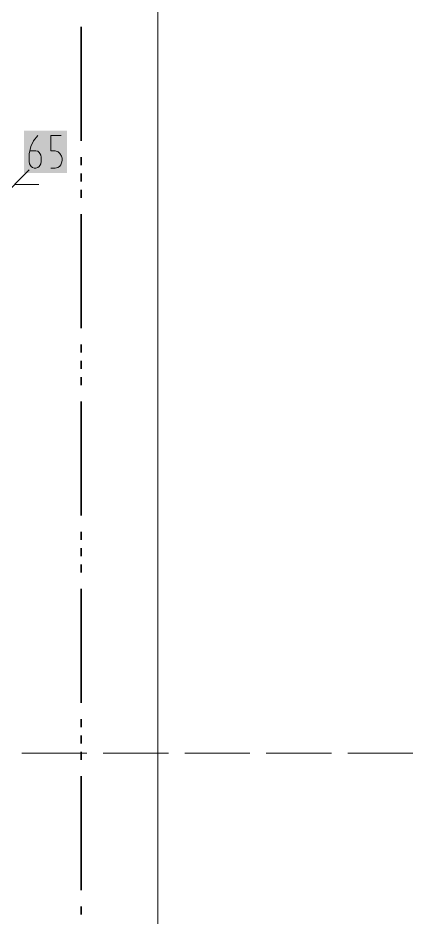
# Model space of a CAD drawing. Header units: millimetres. Extents: x 0 to 594, y 0 to 420.
# Drawn here: x 91.18 to 101.03, y 243.87 to 266.32 of the extents above; entities that cross this region are included whole.
import ezdxf

# ---------------------------------------------------------------- set-up
doc = ezdxf.new("R2010")
doc.units = ezdxf.units.MM
doc.header["$LTSCALE"] = 8
for name, color, linetype in [('PDF_Dopravni znaceni', 7, 'Continuous'), ('PDF_Koty delkove', 7, 'Continuous'), ('PDF_Pozarni useky', 3, 'Continuous')]:
    doc.layers.add(name, color=color, linetype=linetype)

msp = doc.modelspace()

# ---------------------------------------------------------------- linework, layer by layer
at = {"layer": 'PDF_Dopravni znaceni', "lineweight": 18}
for points in [[(91.275, 247.982), (92.9, 247.982)], [(93.307, 247.982), (94.932, 247.982)], [(95.338, 247.982), (96.964, 247.982)], [(97.37, 247.982), (98.995, 247.982)], [(99.402, 247.982), (101.027, 247.982)]]:
    msp.add_lwpolyline(points, dxfattribs=at)
at = {"layer": 'PDF_Koty delkove', "lineweight": 18}
for points in [[(94.67, 295.887), (94.67, 293.084), (94.67, 241.808), (94.67, 224.578), (94.67, 224.05), (94.67, 222.791), (94.67, 213.852), (94.67, 212.186), (94.67, 211.495)], [(91.48, 263.005), (91.632, 263.005), (91.675, 262.991), (91.708, 262.964), (91.729, 262.937), (91.751, 262.897), (91.762, 262.842), (91.762, 262.734), (91.751, 262.68), (91.729, 262.639), (91.708, 262.613), (91.675, 262.585), (91.632, 262.571), (91.589, 262.571), (91.545, 262.585), (91.513, 262.613), (91.491, 262.639), (91.469, 262.68), (91.458, 262.734), (91.458, 262.924), (91.502, 263.113), (91.567, 263.249), (91.675, 263.384)], [(92.261, 263.384), (92.001, 263.384), (92.001, 263.005), (92.109, 263.005), (92.185, 262.977), (92.228, 262.937), (92.271, 262.869), (92.282, 262.816), (92.282, 262.761), (92.271, 262.707), (92.25, 262.653), (92.217, 262.613), (92.174, 262.585), (92.109, 262.571), (92.001, 262.571)], [(90.727, 261.799), (91.458, 262.53)], [(91.093, 262.165), (91.702, 262.165)]]:
    msp.add_lwpolyline(points, dxfattribs=at)
at = {"layer": 'PDF_Koty delkove', "color": 7, "lineweight": 18, "true_color": 0xffffff, "transparency": 33554559}
msp.add_solid([(91.336, 262.449), (92.404, 262.449), (91.336, 263.506), (92.404, 263.506)], dxfattribs=at)
at = {"layer": 'PDF_Pozarni useky', "lineweight": 35}
for points in [[(92.759, 266.096), (92.759, 263.252)], [(92.759, 262.846), (92.759, 262.643)], [(92.759, 262.439), (92.759, 262.236)], [(92.759, 262.033), (92.759, 261.83)], [(92.759, 261.424), (92.759, 258.579)], [(92.759, 258.173), (92.759, 257.97)], [(92.759, 257.767), (92.759, 257.564)], [(92.759, 257.36), (92.759, 257.157)], [(92.759, 256.751), (92.759, 253.907)], [(92.759, 253.5), (92.759, 253.297)], [(92.759, 253.094), (92.759, 252.891)], [(92.759, 252.688), (92.759, 252.485)], [(92.759, 252.078), (92.759, 249.234)], [(92.759, 248.828), (92.759, 248.625)], [(92.759, 248.421), (92.759, 248.218)], [(92.759, 248.015), (92.759, 247.812)], [(92.759, 247.406), (92.759, 244.561)], [(92.759, 244.155), (92.759, 243.952)]]:
    msp.add_lwpolyline(points, dxfattribs=at)

doc.saveas('drawing.dxf')
